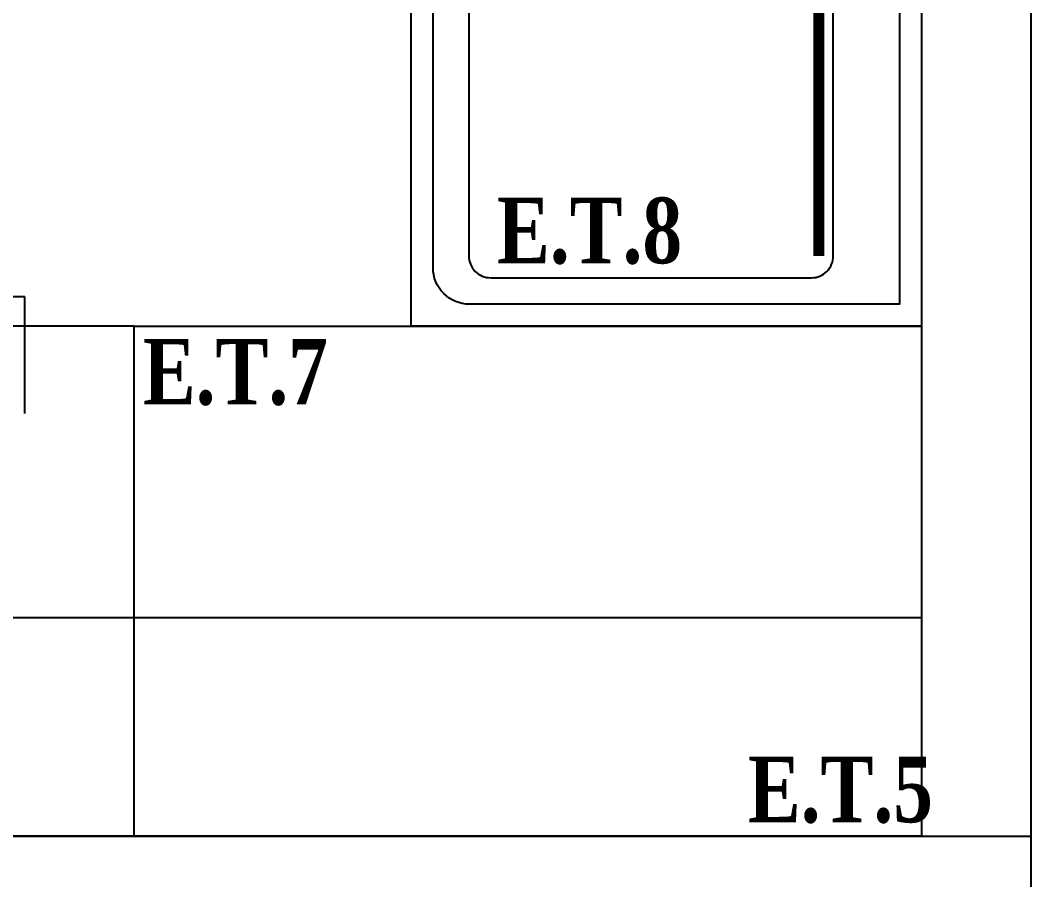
# Model space of a CAD drawing. Header units: millimetres. Extents: x 33350 to 35310, y -217097 to -211540.
# Drawn here: x 33822.9 to 33961.5, y -214610.1 to -214492.1 of the extents above; entities that cross this region are included whole.
import ezdxf
from ezdxf.enums import TextEntityAlignment as Align

# ---------------------------------------------------------------- set-up
doc = ezdxf.new("R2010")
doc.units = ezdxf.units.MM
doc.header["$LTSCALE"] = 60
doc.header["$MEASUREMENT"] = 0
doc.linetypes.add('DASHED', pattern=[0.75, 0.5, -0.25])
for name, color, linetype, lineweight in [('-DWG_DETAY1', 7, 'Continuous', 25), ('-DWG_DETAY2', 7, 'Continuous', 15), ('s-depo', 140, 'Continuous', 25)]:
    doc.layers.add(name, color=color, linetype=linetype, lineweight=lineweight)
for name, color, linetype in [('BL-E', 32, 'Continuous'), ('SOĞUK ODA PANELİ', 4, 'Continuous'), ('TEFRIŞ', 223, 'Continuous')]:
    doc.layers.add(name, color=color, linetype=linetype)
doc.styles.add('ROMANS', font='ROMANSTW.SHX', dxfattribs={"width": 0.8})
doc.styles.add('TROMANS', font='ROMANSTW.SHX', dxfattribs={"width": 0.8})

# ---------------------------------------------------------------- blocks, each defined once
blk = doc.blocks.new('EK_55R')
at = {"layer": '-DWG_DETAY1', "color": 0}
blk.add_lwpolyline([(22, -7), (-22, -7, 0.414214), (-25, -10), (-25, -54, 0.414214), (-22, -57), (22, -57, 0.414214), (25, -54), (25, -10, 0.414214)], format="xyb", close=True, dxfattribs=at)
at = {"layer": '-DWG_DETAY2', "color": 0, "const_width": 1.5}
blk.add_lwpolyline([(-20, -9), (21, -9, -0.414214), (23, -11), (23, -54)], format="xyb", dxfattribs=at)
at = {"layer": '-DWG_DETAY2', "color": 0}
for points in [[(17, -10), (17, -20)], [(22, -15), (12, -15)]]:
    blk.add_lwpolyline(points, dxfattribs=at)
blk.add_circle((17, -15), 4, dxfattribs=at)
blk = doc.blocks.new('EK_55L')
at = {"layer": '-DWG_DETAY1', "color": 0}
blk.add_lwpolyline([(-22, -7), (22, -7, -0.414214), (25, -10), (25, -54, -0.414214), (22, -57), (-22, -57, -0.414214), (-25, -54), (-25, -10, -0.414214)], format="xyb", close=True, dxfattribs=at)
at = {"layer": '-DWG_DETAY2', "color": 0, "const_width": 1.5}
blk.add_lwpolyline([(20, -9), (-21, -9, 0.414214), (-23, -11), (-23, -54)], format="xyb", dxfattribs=at)
at = {"layer": '-DWG_DETAY2', "color": 0}
for points in [[(-17, -10), (-17, -20)], [(-22, -15), (-12, -15)]]:
    blk.add_lwpolyline(points, dxfattribs=at)
blk.add_circle((-17, -15), 4, dxfattribs=at)
blk = doc.blocks.new('drghfgbh')
at = {"layer": 'BL-E', "linetype": 'Continuous'}
blk.add_lwpolyline([(43995.68, -28661.55), (43995.68, -28731.55), (43875.68, -28731.55), (43875.68, -28661.55)], close=True, dxfattribs=at)
blk.add_lwpolyline([(43992.68, -28669.55), (43992.68, -28728.55), (43878.68, -28728.55), (43878.68, -28669.55, -0.414214), (43883.68, -28664.55), (43987.68, -28664.55, -0.414214)], format="xyb", close=True, dxfattribs=at)
for name, p, rotation in [('EK_55R', (43939.31, -28694.46), 269.9999999999999), ('EK_55L', (43932.31, -28694.46), 89.99999999999999)]:
    blk.add_blockref(name, p, dxfattribs=dict(at, rotation=rotation))
at = {"layer": 'BL-E', "linetype": 'Continuous', "style": 'ROMANS', "width": 0.8}
blk.add_attdef('NO', text='', height=10, rotation=180, dxfattribs=at).set_placement((43900.42, -28679.74), align=Align.MIDDLE)
blk = doc.blocks.new('T_C')
at = {"layer": '-DWG_DETAY1', "color": 0, "linetype": 'DASHED'}
for p, q in [((5, -4), (5, 12)), ((45, 12), (45, -4))]:
    blk.add_line(p, q, dxfattribs=at)
at = {"layer": '-DWG_DETAY1', "color": 0, "linetype": 'Continuous'}
blk.add_line((45, -4), (5, -4), dxfattribs=at)
blk = doc.blocks.new('7878')
at = {"layer": 'BL-E', "linetype": 'Continuous'}
blk.add_lwpolyline([(44146.56, -28834.54), (44146.56, -29019.54), (44216.56, -29019.54), (44216.56, -28834.54)], close=True, dxfattribs=at)
at = {"layer": 'BL-E', "linetype": 'Continuous', "extrusion": (0, 0, -1), "zscale": -1, "rotation": 270}
blk.add_blockref('T_C', (-44216.56, -28959.54), dxfattribs=at)
at = {"layer": 'BL-E', "linetype": 'Continuous', "style": 'ROMANS', "text_generation_flag": 4, "width": 0.8}
blk.add_attdef('NO', text='', height=10, rotation=270, dxfattribs=at).set_placement((44189.26, -28998.35), align=Align.MIDDLE)

msp = doc.modelspace()

# ---------------------------------------------------------------- linework, layer by layer
at = {"layer": 'BL-E', "linetype": 'Continuous'}
msp.add_line((33653.51, -214574.09), (33946.49, -214574.09), dxfattribs=at)
msp.add_lwpolyline([(33946.49, -214604.09), (33838.51, -214604.09), (33838.51, -214534.09), (33946.49, -214534.09)], close=True, dxfattribs=at)
at = {"layer": 'SOĞUK ODA PANELİ'}
msp.add_line((33653.51, -214604.09), (33946.49, -214604.09), dxfattribs=at)
for points in [[(33653.51, -214604.09), (33961.49, -214604.09), (33961.49, -214854.09), (33953.49, -214854.09), (33953.49, -214764.09), (33821.51, -214764.09), (33821.51, -214752.09), (33949.49, -214752.09), (33949.49, -214616.09), (33665.51, -214616.09), (33665.51, -214752.09), (33731.51, -214752.09), (33731.51, -214764.09), (33691.51, -214764.09), (33691.51, -214832.09), (33661.51, -214832.09), (33661.51, -215024.09), (33953.49, -215024.09), (33953.49, -214944.09), (33961.49, -214944.09), (33961.49, -215239.09)], [(33653.51, -215417.09), (33653.51, -214824.09), (33683.51, -214824.09), (33683.51, -214764.09), (33653.51, -214764.09), (33653.51, -214604.09), (33961.49, -214604.09), (33961.49, -214855.09), (33961.49, -214854.09), (33953.49, -214854.09)]]:
    msp.add_lwpolyline(points, dxfattribs=at)
at = {"layer": 'TEFRIŞ'}
for p, q in [((33946.49, -214269.09), (33946.49, -214604.09)), ((33961.49, -214269.09), (33961.49, -214604.09)), ((33946.49, -214604.09), (33653.51, -214604.09)), ((33946.49, -214604.09), (33961.49, -214604.09))]:
    msp.add_line(p, q, dxfattribs=at)

# ---------------------------------------------------------------- block references
at = {"layer": 's-depo', "rotation": 89.99999999999999}
for name, p in [('drghfgbh', (5214.94, -258409.77)), ('7878', (4818.97, -258750.65))]:
    msp.add_blockref(name, p, dxfattribs=at)

# ---------------------------------------------------------------- texts
at = {"layer": 'TEFRIŞ', "char_height": 9, "attachment_point": 1, "style": 'TROMANS'}
for s, insert in [('{\\fCentury|b1|i0|c162|p18;\\C7;E.T.8}', (33888.27, -214516.47)), ('{\\fCentury|b1|i0|c162|p18;\\C7;E.T.7}', (33839.69, -214535.85)), ('{\\fCentury|b1|i0|c162|p18;\\C7;E.T.5}', (33922.68, -214593.19))]:
    msp.add_mtext_dynamic_manual_height_columns(s, width=46.9037, gutter_width=1103.38, heights=[0], dxfattribs=dict(at, insert=insert))

doc.saveas('drawing.dxf')
